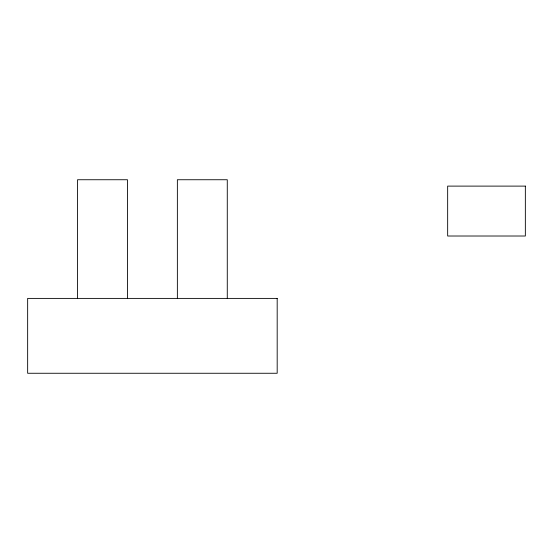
<?xml version="1.0" encoding="UTF-8"?>
<svg xmlns="http://www.w3.org/2000/svg" width="553" height="553" viewBox="0 0 553 553"><rect width="100%" height="100%" fill="white"/><g stroke="black" fill="none" stroke-linecap="round" stroke-linejoin="round"><path stroke-width="0.83" d="M227.276 298.399L227.276 179.739L177.368 179.739L177.368 298.399M127.467 298.399L127.467 179.739L77.558 179.739L77.558 298.399M525.35 186.112L447.66 186.112L447.66 236.013L525.35 236.013L525.35 186.112M277.184 298.399L27.65 298.399L27.65 373.261L277.184 373.261L277.184 298.399"/></g></svg>
